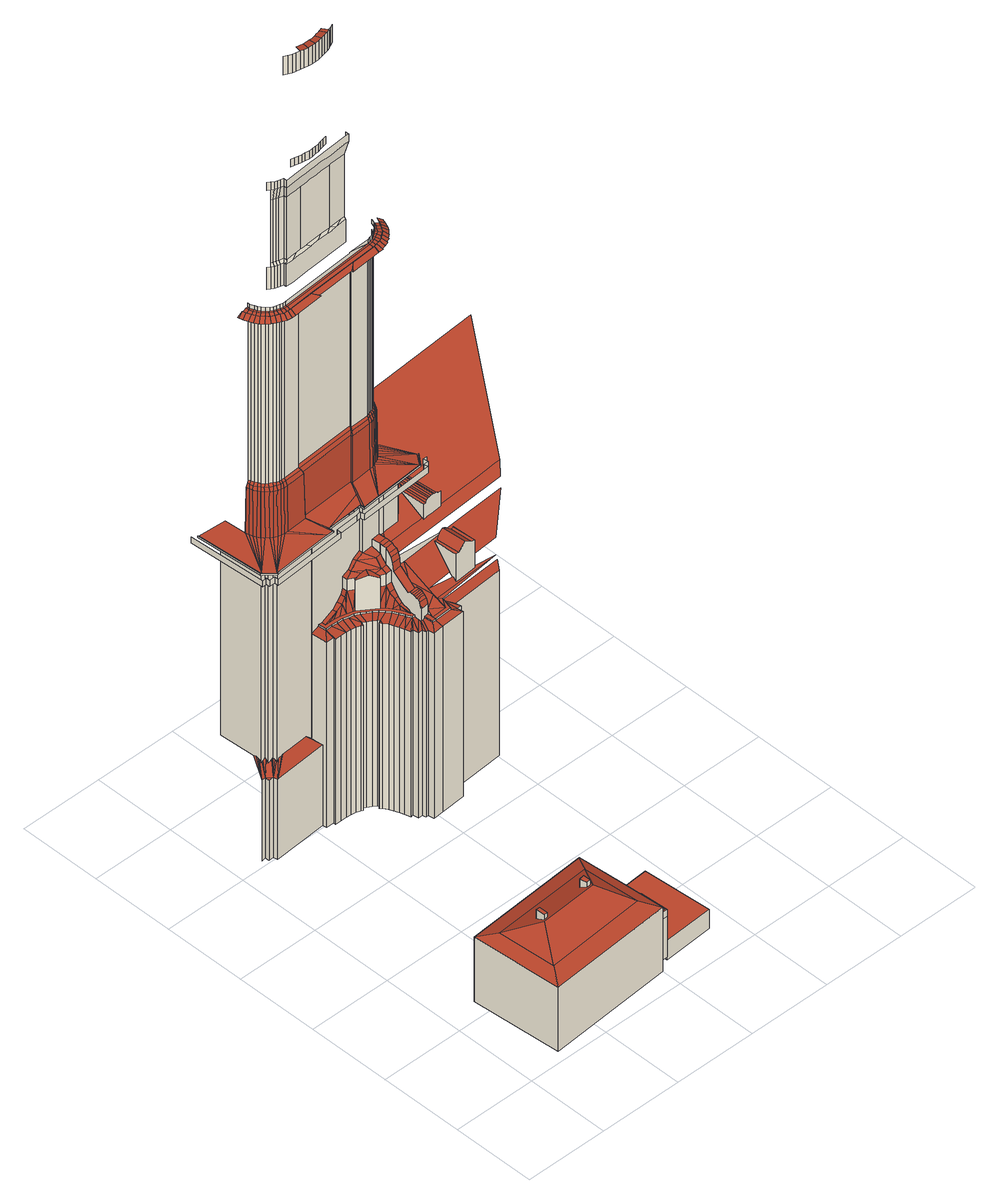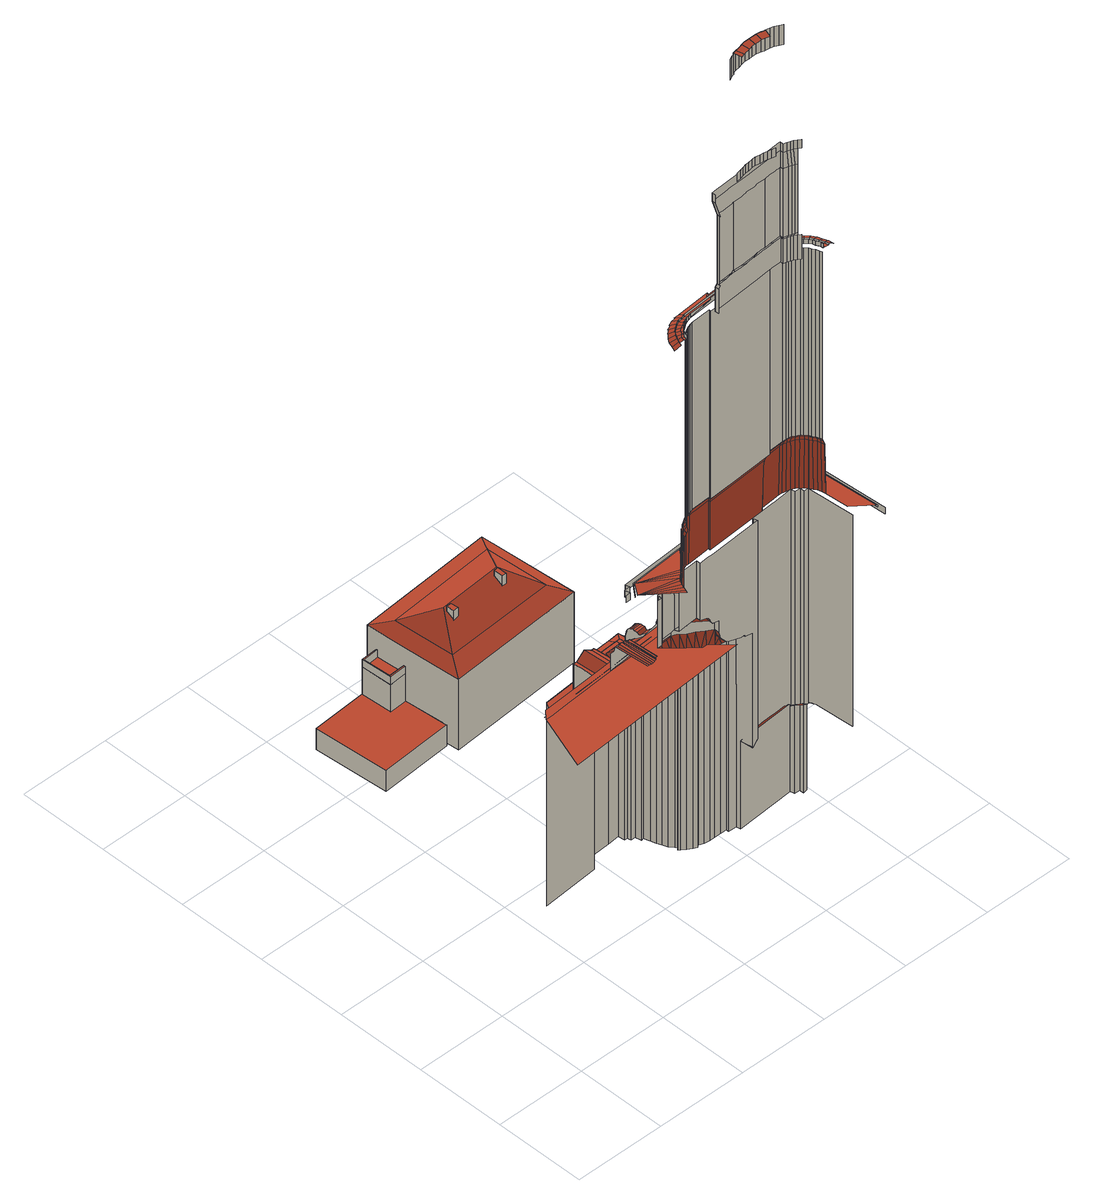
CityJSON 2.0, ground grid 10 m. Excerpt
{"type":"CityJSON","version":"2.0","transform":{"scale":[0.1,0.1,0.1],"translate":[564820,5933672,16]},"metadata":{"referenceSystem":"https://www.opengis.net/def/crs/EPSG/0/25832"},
"CityObjects":{
"building1":{"type":"Building","attributes":{"Grundfläche 2D":"3244.590595","Grundhöhe NN":"18.526"},"children":["building1-1","building1-2","building1-3"],"geometry":[{"type":"MultiSurface","lod":"3","boundaries":[[[0,1,2,3,4,5]],[[6,1,0,7]],[[8,6,7,9]],[[10,11,12,13,14,15]],[[3,16,17,4]],[[18,8,9,19]],[[20,21,10,15]],[[22,23,24,25]],[[23,26,27,24]],[[27,28,24]],[[26,29,28,27]],[[24,30,31,32,25]],[[33,25,32]],[[29,34,35,28]],[[36,25,33]],[[37,25,36]],[[38,39,40,24]],[[30,24,40]],[[41,42,43,44]],[[45,46,44,47]],[[38,24,48]],[[48,24,28,49,50]],[[51,52,31,30,40,39]],[[36,33,32,31,52,53,54,37]],[[35,55,56,57,28]],[[48,50,58,51,39,38]],[[59,60,61,28]],[[49,28,61]],[[62,28,57]],[[61,60,63,58,50]],[[59,28,62]],[[50,49,61]],[[64,65,66,67]],[[68,69,70]],[[71,72,65,64]],[[73,44,74]],[[41,44,73]],[[74,44,75]],[[76,77,72,71]],[[75,44,78]],[[68,67,66,69]],[[60,59,62,57,56,79,63]],[[55,35,80]],[[78,44,46]],[[80,35,81]],[[76,82,83,77]],[[65,84,85,66]],[[66,85,86,69]],[[72,87,84,65]],[[77,88,87,72]],[[89,90,85,84]],[[82,91,92,83]],[[90,93,86,85]],[[94,89,84,87]],[[83,95,88,77]],[[96,91,97]],[[98,94,87,88]],[[45,47,99]],[[96,97,100,92,91]],[[101,98,88,95]],[[92,102,95,83]],[[103,73,74,104,105,106]],[[106,107,41,73,103]],[[108,109,105,104,74,75,110]],[[111,41,107]],[[99,47,112]],[[109,108,113,114,105]],[[106,105,114,115]],[[75,78,116,117,108,110]],[[90,89,118,119]],[[93,90,119,120]],[[89,94,121,118]],[[107,106,115,122]],[[116,78,117]],[[123,101,95,102]],[[124,119,118,125]],[[94,98,126,121]],[[127,120,119,124]],[[108,117,128,113]],[[125,118,121,129]],[[100,130,102,92]],[[131,132,100,97]],[[133,117,78,46,134]],[[115,114,135,136]],[[121,126,137,129]],[[122,115,136,138]],[[114,113,139,135]],[[112,47,140]],[[98,101,141,126]],[[117,133,142,128]],[[136,135,143,144]],[[113,128,145,139]],[[138,136,144,146]],[[135,139,147,143]],[[139,145,148,147]],[[137,126,141,149]],[[150,151,133,134,46,45,152]],[[153,123,102,130]],[[128,142,154,145]],[[133,151,150,155,142]],[[101,123,156,141]],[[157,158,131,158]],[[145,154,159,148]],[[140,47,160]],[[132,161,130,100]],[[34,162,163,35]],[[149,141,156,164]],[[152,45,99,165,166,150]],[[142,155,167,154]],[[158,157,168,132,131]],[[150,166,169,155]],[[154,167,170,159]],[[123,153,171,156]],[[12,172,173,174,175,176,177,13]],[[178,153,130,161]],[[156,171,179,164]],[[155,169,180,167]],[[112,181,182,166,165,99]],[[167,180,183,170]],[[168,184,161,132]],[[182,185,169,166]],[[153,178,186,171]],[[56,55,80,81,187,188,189,190,191,192,193,79]],[[194,157,195]],[[194,195,196,168,157]],[[179,171,186,197]],[[169,185,198,180]],[[199,178,161,184]],[[180,198,200,183]],[[201,182,181,112,140,202]],[[178,199,203,186]],[[182,201,204,185]],[[47,205,160]],[[196,206,184,168]],[[186,203,207,197]],[[204,208,198,185]],[[187,81,35,163,189,188]],[[198,208,209,200]],[[210,199,184,206]],[[211,212,196,195]],[[213,214,215,204,201]],[[214,213,201,202,140,160,216]],[[199,210,217,203]],[[204,215,218,208]],[[207,203,217,219]],[[208,218,220,209]],[[216,160,214]],[[221,206,196,212]],[[222,210,206,221]],[[210,222,223,217]],[[214,224,225,215]],[[217,223,226,219]],[[215,225,227,218]],[[224,214,160,228,229]],[[218,227,230,220]],[[231,18,19,232]],[[160,205,228]],[[233,234,235,236]],[[237,238,225,224]],[[239,240,212,211]],[[241,242,243,244]],[[229,228,245,246,237,224]],[[225,238,247,227]],[[248,233,236,249]],[[250,241,244,251]],[[241,250,252,253]],[[249,236,254,255]],[[253,252,255,254]],[[256,248,249,257]],[[258,259,252,250]],[[258,250,251,260]],[[261,230,227,247]],[[257,249,255,262]],[[252,259,262,255]],[[263,256,257,264]],[[258,265,266,259]],[[265,258,260,267]],[[264,257,262,268]],[[259,266,268,262]],[[269,263,264,270]],[[271,269,270,272]],[[273,265,267,274]],[[265,273,275,276,266]],[[277,270,264,268,278]],[[190,279,280,191]],[[270,277,281,272]],[[266,276,275,277,278,268]],[[282,273,274,283]],[[284,285,279,190,189,163]],[[275,273,282,286]],[[247,287,288,261]],[[238,289,287,247]],[[275,286,281,277]],[[290,245,228,205,291]],[[292,289,238,237]],[[293,284,163,162,294,295]],[[296,237,246]],[[245,296,246]],[[237,296,297,292]],[[298,299,300,301,286,282]],[[294,302,303,295]],[[303,304,295]],[[245,290,291,305,306,296]],[[307,308,309,310]],[[302,311,312,303]],[[293,295,304,313]],[[312,304,303]],[[314,240,239]],[[315,306,305]],[[174,316,317,318,319,175]],[[320,281,286,301,300,321,322,323]],[[324,307,310,325]],[[311,326,327,312]],[[304,328,329,313]],[[330,231,232,331]],[[332,324,325,333]],[[327,334,335,304,312]],[[304,335,336,328]],[[337,338,339,340]],[[326,341,334,327]],[[342,332,333,343]],[[338,344,345,346,347,339]],[[348,349,350,351,352,353,321,300,299]],[[317,354,355,356,357,318]],[[358,359,360,342,343,361]],[[334,362,335]],[[363,364,365]],[[335,362,366,336]],[[345,367,368,346]],[[365,364,369,370]],[[341,371,372,334]],[[342,360,359,373,374,375,376]],[[222,377,378,223]],[[379,364,363]],[[380,381,314,381]],[[292,382,383,384,289]],[[373,359,358,385]],[[334,372,386,362]],[[367,387,388,368]],[[381,380,389,240,314]],[[390,391,296,306,315]],[[223,378,392,393,226]],[[362,386,394,366]],[[371,395,396,372]],[[397,330,331,398]],[[399,373,385,400]],[[279,285,284,293,313,329,370,369,401,402,403,404,405,406,407,408,409,410,411,280]],[[389,412,413,221,212,240]],[[387,414,415,388]],[[416,417,418,419,420,421,422,423,424,425,426,351,350,349,348,299,298,282,283,427]],[[391,428,382,292,297,296]],[[289,384,383,429,430,287]],[[372,396,431,386]],[[373,399,432,433,434,374]],[[379,435,436,364]],[[437,390,315]],[[395,438,439,396]],[[432,399,400,440]],[[351,426,441,442,352]],[[364,436,401,369]],[[415,414,443,444]],[[445,446,447,448,449,450,451,452,453,454,455,456,457,458,459,460,271,272,461]],[[462,436,435]],[[386,431,463,464,465,394]],[[396,439,466,431]],[[438,467,468,439]],[[468,466,439]],[[467,469,466,468]],[[470,432,440,471]],[[443,472,473,444]],[[474,475,476,477,322,321,353,352,442,441,478,479,480,481,482]],[[466,463,431]],[[462,483,436]],[[454,453,452,451,450,449,448,447,446,445,461,272,281,320,323,322,477,476,475,474,482,481,480,484,485,486,455]],[[356,355,487,488]],[[432,470,489,490,491,433]],[[436,483,402,401]],[[469,492,493,466]],[[494,495,462]],[[462,495,483]],[[466,493,496,463]],[[489,470,471,497]],[[473,472,498,499]],[[495,403,402,483]],[[500,397,398,501]],[[492,502,503,493]],[[464,463,496,504]],[[403,495,505,404]],[[506,507,508,500,501,509]],[[488,487,510,511]],[[494,512,495]],[[377,222,221,413]],[[498,513,514,499]],[[515,489,497,516]],[[502,517,518,503]],[[519,520,521,522]],[[512,494,523,524]],[[525,405,404,505]],[[496,493,503,526,527,528]],[[521,529,522]],[[489,515,530,531,532,533,490]],[[496,528,527,534,535,504]],[[536,519,522,529]],[[425,479,478,441,426]],[[520,537,538,521]],[[517,536,529,518]],[[511,510,539,540]],[[429,541,542,288,287,430]],[[518,543,526,503]],[[524,544,512]],[[537,545,546,538]],[[540,539,547,548]],[[530,515,516,549]],[[545,550,551,546]],[[514,513,552,553]],[[554,555,556,557]],[[558,544,524]],[[550,554,557,551]],[[505,559,560,561,525]],[[555,562,563,556]],[[366,394,465,464,504,535,534,564,565,566,567,568,569,570,571,572,573,574,575,576,577,578,579,580,581,582,583,584,585,586,587,588,589,590,591,558,524,523,494,462,435,379,363,365,370,329,328,336]],[[534,527,526,564]],[[529,592,543,518]],[[521,538,593,592,529]],[[562,594,595,563]],[[556,596,557]],[[557,597,551]],[[531,530,598,599,600,601]],[[594,602,603,595]],[[558,604,544]],[[546,605,593,538]],[[563,596,556]],[[553,552,606,607]],[[598,530,549,608]],[[591,604,558]],[[564,526,543,565]],[[437,609,610,390]],[[544,604,611,612,613,614,615,560,559,505,495,512]],[[616,389,380]],[[595,596,563]],[[406,405,525,617]],[[551,597,618,605,546]],[[602,619,620,603]],[[424,423,621,479,425]],[[565,543,592,566]],[[622,623,599,598,608,624]],[[619,625,626,620]],[[627,628,629,617,525]],[[591,611,604]],[[590,611,591]],[[625,630,631,626]],[[566,592,593,567]],[[557,596,597]],[[628,627,525,561,560,632,629]],[[633,634,391,390,610]],[[567,593,605,568]],[[635,407,406,617]],[[613,636,590,589,588]],[[590,636,613,612,611]],[[568,605,618,569]],[[626,637,638,639,620]],[[638,640,595,603,641]],[[630,642,643,631]],[[560,615,614,629,632]],[[644,623,622,645]],[[618,597,596,571,570,569]],[[423,646,621]],[[638,641,603,620,639]],[[595,640,638,647,596]],[[648,613,588]],[[587,649,648,588]],[[609,650,651,634,633,610]],[[617,652,635]],[[586,653,587]],[[571,596,647,572]],[[587,653,649]],[[585,653,586]],[[617,629,652]],[[637,626,631,654,655,638]],[[484,480,479,621,646,656,486,485]],[[634,657,658,382,428,391]],[[408,407,635,659]],[[584,653,585]],[[631,643,660,654]],[[661,662,507,506]],[[382,658,663,383]],[[572,647,638,573]],[[654,575,574,573,638,655]],[[383,663,664,429]],[[616,665,412,389]],[[575,654,660,576]],[[429,664,666,541]],[[422,421,656,646,423]],[[378,667,668]],[[649,669,670,671,672,648]],[[584,583,582,673,674,675,676,653]],[[649,653,676,675,670,669]],[[547,677,678,679,680,681,682,548]],[[683,684,614,613,685,686]],[[648,672,671,687,688,686,685,613]],[[689,690,691,692,629,614,684]],[[656,693,694,486]],[[692,695,696,697,652,629,692,691]],[[421,698,699,693,656]],[[700,701,702,703,704,705,706,707,708,709]],[[710,711,455,486,694]],[[712,665,616,665]],[[577,713,707]],[[663,714,715,664]],[[698,421,420,716]],[[717,718,719,720,635,652,697]],[[668,392,378]],[[671,670,675,674,673,582,581,580,579,578,577,707,706,705,703,702,701,700,709,721,722,723,724,683,686,688,687]],[[658,725,714,663]],[[726,456,455,711]],[[717,697,652,697,696]],[[719,727,728,729,659,635,720]],[[684,683,730]],[[689,684,730]],[[643,731,732,660]],[[642,733,731,643]],[[725,658,657,634,651,734]],[[696,695,692,691,735]],[[713,708,707]],[[724,723,722,721,709,736,683]],[[737,666,664,715]],[[576,660,732,738]],[[696,735,691,690,689,730,683,739,740,741,742,743,744,745,746,727,719,718,717]],[[708,736,709]],[[747,667,378]],[[748,713,577,576,738]],[[651,650,749]],[[712,412,665]],[[749,650,750]],[[727,746,751]],[[752,729,728,727,751]],[[712,753,754,412]],[[754,755,413,412]],[[756,736,708]],[[757,758,714,725]],[[713,759,708]],[[377,760,761,378]],[[758,762,715,714]],[[757,725,734,651,749,763]],[[715,762,764,737]],[[760,377,413,755]],[[747,378,761,765]],[[759,756,708]],[[766,767,753,767]],[[767,766,768,754,753]],[[757,769,770,758]],[[770,771,762,758]],[[762,771,772,764]],[[760,773,774,761]],[[775,776,732]],[[769,757,763,749,750,777]],[[713,748,759]],[[765,761,774,778]],[[738,732,776,748]],[[773,760,755,779]],[[779,755,754,768]],[[775,732,731]],[[650,780,750]],[[733,781,775,731]],[[771,782,783,772]],[[784,782,771,770]],[[785,786,784,770,769]],[[773,787,788,774]],[[786,785,769,777,750,789,790]],[[778,774,788,791]],[[792,793,768,766]],[[794,776,775]],[[787,773,779,795]],[[781,796,794,775]],[[795,779,768,793]],[[782,797,798,783]],[[799,797,782,784]],[[800,799,784,786]],[[787,801,802,788]],[[803,776,794]],[[804,805,752,751,806,807]],[[791,788,802,808]],[[800,786,790,789,809,810]],[[796,811,803,794]],[[801,787,795,812]],[[813,814,815,793,792]],[[797,816,817,798]],[[812,795,793,815]],[[799,818,816,797]],[[814,813,792,813]],[[819,820,818,799,800]],[[801,821,822,802]],[[808,802,822,823]],[[750,780,789]],[[820,819,800,810,809,824,825]],[[816,826,827,817]],[[818,828,826,816]],[[825,824,829,820]],[[821,801,812,830]],[[829,828,818,820]],[[789,780,809]],[[821,831,832,822]],[[823,822,832,833]],[[830,812,815,834]],[[835,836,834,815,814]],[[837,828,829]],[[838,839,840,739,683,736]],[[836,835,814,835]],[[837,829,824,841,842]],[[826,843,844,827]],[[828,845,843,826]],[[832,846,847,833]],[[842,841,837]],[[809,780,824]],[[831,848,846,832]],[[849,845,828,837]],[[831,821,830,850]],[[850,830,834,851]],[[845,852,853,843]],[[849,837,841,854,855]],[[846,856,857,847]],[[858,859,851,834,836]],[[855,854,860,849]],[[805,804,861,862]],[[848,863,856,846]],[[860,864,852,845,849]],[[859,858,836,858]],[[848,831,850,865]],[[864,860,854,866,867]],[[865,850,851,868]],[[824,869,841]],[[862,861,870,871]],[[872,868,851,859]],[[863,848,865,873]],[[841,869,854]],[[780,869,824]],[[873,865,868,874]],[[871,870,875,876]],[[854,869,866]],[[877,874,868,872]],[[866,869,878]],[[876,875,879,880]],[[878,869,881]],[[882,883,874,877]],[[803,884,885,776]],[[811,886,884,803]],[[887,662,661,888]],[[679,889,890,680]],[[891,756,759,892,893]],[[894,887,888,895]],[[896,897,898,899,900,901,902]],[[903,894,895,904]],[[759,748,892]],[[745,744,743,742,741,905,906,907,908,909,901,910,911,912]],[[913,900,899,898,897,914,915]],[[916,903,904,917]],[[806,751,746,745,912,911,910,901,909,908,907,906,918,919,920,921,922,923,924,879,875,870,861,804,807]],[[925,913,915,914,926,927,928]],[[929,930,931,928,927,926]],[[932,933,934,935,840,936,937,839,838,736,756,938]],[[839,937,840]],[[939,940,930,929]],[[926,914,897,896,941,942,943,944,945,946,947,948,949,950,951,952,953,954,955,956,939,929]],[[940,939,956,957]],[[958,957,956,955]],[[959,958,955,954]],[[960,959,954,953]]],"semantics":{"surfaces":[{"type":"WallSurface"},{"type":"RoofSurface"}],"values":[0,0,0,0,0,0,0,0,0,1,0,1,1,0,1,1,1,1,1,1,1,1,0,0,1,0,1,1,1,0,1,0,1,1,1,1,1,1,1,1,1,0,1,1,1,1,0,0,0,0,1,1,1,1,0,0,1,1,1,1,0,1,1,1,1,1,1,1,1,1,1,1,1,1,1,0,1,0,1,0,0,1,1,1,0,1,1,1,1,1,0,1,0,0,0,0,1,1,1,1,1,0,0,1,0,0,0,1,1,1,1,0,1,0,1,0,1,1,0,0,1,1,0,0,1,0,1,1,0,1,1,1,1,0,0,1,1,0,1,1,1,1,1,1,0,0,1,0,1,1,1,0,1,1,0,0,1,0,1,1,0,1,1,0,0,0,0,0,0,0,0,0,0,0,0,0,0,0,0,0,0,0,0,0,0,0,0,0,1,0,0,1,0,1,1,0,1,1,1,0,0,1,1,0,0,1,1,1,1,0,0,0,0,0,0,0,1,0,0,0,0,0,0,0,0,1,1,0,0,1,0,1,1,1,0,1,0,1,0,1,1,0,0,0,0,0,0,0,0,0,1,1,1,1,1,1,0,0,0,1,0,0,1,0,1,0,1,0,0,0,0,1,1,0,0,1,1,0,1,1,1,0,0,1,0,0,0,0,0,0,1,1,0,0,0,0,1,1,1,1,1,0,0,0,0,0,0,0,1,1,0,0,0,0,0,0,1,0,1,0,1,0,1,1,0,1,1,1,0,1,1,1,0,0,1,0,1,0,1,1,1,1,0,0,0,0,0,1,1,1,0,0,1,1,1,0,1,1,1,0,1,1,0,1,0,0,0,1,1,1,1,1,1,1,0,1,1,1,1,0,1,0,1,1,0,1,0,0,1,1,0,0,0,0,1,1,1,0,0,1,1,0,1,0,1,0,0,1,1,0,1,0,0,1,0,1,0,1,1,1,0,1,1,1,1,0,0,0,1,0,1,1,1,1,1,0,1,0,1,1,1,1,1,1,0,1,0,1,0,1,1,1,0,1,1,1,1,0,0,1,0,1,1,0,0,1,1,1,1,0,1,1,1,0,0,0,1,1,1,1,0,0,1,0,1,1,0,0,1,0,1,1,0,1,1,0,1,1,1,1,1,1,0,0,1,1,0,0,1,0,1,0,1,1,1,1,1,0,1,1,0,1,1,0,1,1,0,1,1,0,1,0,1,1,1,1,0,0,1,1,1,0,1,1,1,0,0,0,1,0,0,0,1,1,1,0,1,1,1,1,0,1,0,1,1,1,1]}}]},
"building1-1":{"type":"BuildingInstallation","parents":["building1"],"geometry":[{"type":"MultiSurface","lod":"3","boundaries":[[[627,561,559,961,962,963]],[[615,632,628,963,962,964,965,966]],[[512,523,961,559]],[[961,523,967,964,962]],[[636,612,615,966,965,964,967,589]]],"semantics":{"surfaces":[{"type":"RoofSurface"},{"type":"WallSurface"}],"values":[0,0,1,1,1]}}]},
"building1-2":{"type":"BuildingInstallation","parents":["building1"],"geometry":[{"type":"MultiSurface","lod":"3","boundaries":[[[968,728,969,970]],[[970,971,972,973,974,975,976,977,968]],[[974,978,979,975]],[[978,980,981,982,983,984,979]],[[982,981,985,986]],[[987,988,986,985]],[[987,989,990,988]],[[991,992,993,994,990,989]],[[992,995,996,997,993]],[[998,997,996,999,1000,1001]],[[1000,999,1002,1003,1001]],[[1002,1004,1005,1006,1003]],[[1006,1005,1007,1008,1009]],[[1009,1008,1007,1010,1011,1012]],[[1013,1014,1015,1016,1017,1018,1019]],[[1020,1018,1017]],[[1021,1016,1015,1014,1012,1011,1010]],[[728,727,719,720,969]],[[720,1022,969]],[[969,1022,1023,971,970]],[[972,971,1023,697]],[[692,978,974,973,972,697,695,1024]],[[684,685,1025,1026,672,669,676,1027,1028,583,572,647,1029,1030,640,641,639,1020,1017,1021,1010,1007,1005,1004,1002,999,996,995,992,991,989,987,985,981,980,978,692,1031]],[[1017,1016,1021]],[[1020,639,637,655,574,578,707,1013,1019,1018]],[[688,686,683,986,988,990,994,993,997,998,1001,1003,1006,1009,1012,1014,1013,707,578,579,580,581,582,673,674,675,670,671,687]],[[739,986,683,686,683]],[[986,739,683,730,689,690,691,735,696,717,718,719,727,728,968,977,976,975,979,984,983,982]]],"semantics":{"surfaces":[{"type":"RoofSurface"},{"type":"WallSurface"}],"values":[0,0,0,0,0,0,0,0,0,0,0,0,0,0,0,0,0,1,1,1,1,1,1,1,1,1,1,1]}}]},
"building1-3":{"type":"BuildingInstallation","parents":["building1"],"geometry":[{"type":"MultiSurface","lod":"3","boundaries":[[[1032,1033,1034,1035,1036,1037]],[[1037,1036,1038,1039,838]],[[1040,1041,1039,1038,1042,1043,935,1044,1045]],[[1043,1042,1046,1047,1048]],[[891,1049,1035,1034,1033,1032,1050,938]],[[1049,1051,1052,1046,1042,1038,1036,1035]],[[893,932,936,1048,1047,1046,1052]],[[1044,935,840,1040,1045]],[[937,1041,1040,840]],[[839,838,1039,1041,937]]],"semantics":{"surfaces":[{"type":"RoofSurface"},{"type":"WallSurface"}],"values":[0,0,0,0,1,1,1,1,1,1]}}]},
"building2":{"type":"Building","attributes":{"Grundfläche 2D":"171.970885","Grundhöhe NN":"16.874"},"children":["building2-1","building2-2","building2-3"],"geometry":[{"type":"Solid","lod":"3","boundaries":[[[[1053,1054,1055,1056,1057,1058]],[[1059,1060,1061,1062]],[[1063,1059,1062,1064]],[[1065,1066,1061,1060]],[[1065,1067,1068,1063,1064,1066]],[[1069,1070,1064,1062]],[[1070,1069,1061,1066]],[[1070,1066,1064]],[[1069,1062,1061]],[[1055,1054,1071,1072]],[[1056,1055,1072,1073]],[[1057,1056,1073,1074]],[[1060,1059,1075,1076]],[[1065,1060,1076,1077]],[[1054,1053,1058,1057,1074,1078,1079,1063,1068,1067,1065,1077,1071]],[[1059,1063,1079,1075]],[[1071,1077,1076,1075,1079,1078,1074,1073,1072]]]],"semantics":{"surfaces":[{"type":"RoofSurface"},{"type":"WallSurface"},{"type":"GroundSurface"}],"values":[[0,0,0,0,0,0,0,0,0,1,1,1,1,1,1,1,2]]}}]},
"building2-1":{"type":"BuildingInstallation","parents":["building2"],"geometry":[{"type":"MultiSurface","lod":"3","boundaries":[[[1080,1081,1082,1083,1084,1085,1086,1087]],[[1057,1058,1080,1087]],[[1058,1088,1081,1080]],[[1082,1081,1088,1089]],[[1089,1053,1083,1082]],[[1053,1054,1084,1083]],[[1054,1055,1085,1084]],[[1055,1056,1086,1085]],[[1056,1057,1087,1086]]],"semantics":{"surfaces":[{"type":"RoofSurface"},{"type":"WallSurface"}],"values":[0,1,1,1,1,1,1,1,1]}}]},
"building2-2":{"type":"BuildingInstallation","parents":["building2"],"geometry":[{"type":"MultiSurface","lod":"3","boundaries":[[[1090,1091,1092,1093]],[[1093,1092,1094,1095]],[[1090,1093,1095,1096]],[[1091,1090,1096,1097]],[[1092,1091,1097,1094]]],"semantics":{"surfaces":[{"type":"RoofSurface"},{"type":"WallSurface"}],"values":[0,1,1,1,1]}}]},
"building2-3":{"type":"BuildingInstallation","parents":["building2"],"geometry":[{"type":"MultiSurface","lod":"3","boundaries":[[[1098,1099,1100,1101]],[[1101,1100,1102,1103]],[[1101,1103,1104,1098]],[[1104,1105,1099,1098]],[[1105,1102,1100,1099]]],"semantics":{"surfaces":[{"type":"RoofSurface"},{"type":"WallSurface"}],"values":[0,1,1,1,1]}}]},
"building3":{"type":"Building","attributes":{"Grundfläche 2D":"58.184136","Grundhöhe NN":"16.509"},"geometry":[{"type":"Solid","lod":"3","boundaries":[[[[1106,1107,1108,1109,1110,1111]],[[1112,1113,1109,1108]],[[1113,1114,1110,1109]],[[1114,1115,1111,1110]],[[1115,1116,1106,1111]],[[1116,1117,1107,1106]],[[1117,1112,1108,1107]],[[1113,1112,1117,1116,1115,1114]]]],"semantics":{"surfaces":[{"type":"RoofSurface"},{"type":"WallSurface"},{"type":"GroundSurface"}],"values":[[0,1,1,1,1,1,1,2]]}}]}
},
"vertices":[
[13,381,397],[13,381,405],[12,380,405],[8,380,405],[8,380,397],[12,380,397],[13,376,405],[13,376,397],[20,376,405],[20,376,397],[12,387,405],[13,386,405],[24,376,405],[24,376,407],[13,386,407],[12,387,407],[2,473,405],[2,473,397],[20,371,405],[20,371,397],[6,468,407],[6,468,405],[18,391,25],[23,392,25],[23,392,130],[18,391,130],[23,387,25],[23,387,130],[29,387,130],[29,387,25],[28,402,141],[27,402,141],[27,404,143],[27,406,144],[30,382,25],[30,382,130],[27,409,145],[26,411,145],[32,401,143],[32,402,144],[30,402,142],[35,432,416],[33,458,416],[7,467,407],[13,387,407],[47,411,416],[44,414,416],[24,377,407],[32,400,143],[36,397,142],[32,397,140],[32,402,397],[27,402,397],[23,454,397],[23,454,145],[42,393,144],[39,392,140],[39,393,140],[32,397,397],[38,397,143],[38,397,144],[37,397,143],[39,395,142],[38,397,397],[27,420,706],[33,422,710],[31,427,710],[25,425,706],[24,430,706],[30,431,710],[24,431,706],[29,415,706],[35,418,710],[36,428,416],[37,424,416],[39,421,416],[32,410,706],[37,414,710],[41,417,416],[39,392,397],[45,393,144],[47,393,145],[36,406,706],[41,411,710],[33,422,708],[31,427,708],[30,431,708],[35,418,708],[37,414,708],[37,424,710],[36,428,710],[40,402,706],[44,407,710],[36,432,710],[39,421,710],[41,411,708],[41,402,706],[45,399,706],[41,417,710],[50,409,416],[48,405,710],[44,414,710],[44,407,708],[37,428,468],[38,425,468],[38,425,475],[37,428,475],[36,432,475],[40,421,475],[38,424,475],[40,421,468],[36,432,468],[54,407,416],[41,422,480],[39,425,480],[38,429,480],[42,418,468],[42,418,475],[40,425,710],[38,429,710],[38,432,710],[41,422,710],[38,432,480],[47,412,710],[38,429,715],[40,425,715],[43,419,710],[38,432,715],[43,419,480],[41,422,715],[48,405,708],[50,397,706],[53,403,710],[44,415,475],[44,415,468],[41,426,483],[40,429,483],[43,419,715],[39,432,483],[43,423,483],[58,406,416],[46,416,710],[45,416,480],[41,426,706],[40,429,706],[44,420,483],[39,432,706],[43,423,706],[44,420,706],[46,416,715],[48,412,475],[45,414,475],[47,412,468],[51,409,710],[47,417,483],[48,413,480],[49,413,710],[55,395,706],[51,397,706],[47,417,706],[62,405,416],[53,403,708],[95,387,25],[95,387,130],[49,413,715],[51,410,468],[51,410,475],[49,415,483],[57,401,710],[52,411,480],[49,415,706],[52,411,710],[30,377,405],[96,382,405],[105,382,405],[105,382,407],[96,382,407],[30,377,407],[54,408,710],[52,411,715],[53,413,483],[54,408,468],[55,408,475],[53,413,706],[57,401,708],[55,410,480],[55,410,710],[61,394,145],[62,394,145],[81,395,145],[89,396,137],[89,396,397],[62,394,397],[61,394,397],[56,395,706],[61,394,706],[62,401,710],[55,410,715],[56,411,483],[58,407,710],[56,411,706],[58,407,475],[58,407,468],[59,409,710],[59,408,480],[97,382,407],[62,401,708],[59,409,715],[59,410,483],[59,410,706],[62,406,710],[66,394,706],[66,401,710],[59,407,475],[62,406,475],[62,408,480],[62,406,468],[62,408,710],[62,410,483],[62,408,715],[62,410,706],[66,401,708],[66,406,710],[66,408,710],[66,406,475],[66,408,480],[66,408,715],[66,410,483],[66,405,416],[66,406,468],[66,410,706],[110,377,405],[110,377,397],[67,430,856],[64,432,856],[64,432,846],[67,430,846],[90,408,475],[88,409,480],[103,397,706],[95,403,710],[68,431,744],[65,433,744],[65,433,715],[68,431,715],[91,407,416],[90,408,468],[86,411,483],[70,428,856],[70,428,846],[71,429,744],[71,429,715],[71,431,748],[69,432,748],[69,432,830],[71,431,830],[73,427,856],[73,427,846],[74,428,744],[74,430,748],[74,428,715],[86,411,706],[74,430,830],[76,426,856],[76,426,846],[77,427,744],[77,429,748],[77,427,715],[77,429,830],[80,425,856],[80,425,846],[80,421,856],[80,421,846],[81,426,744],[81,426,715],[83,428,748],[81,428,748],[83,428,830],[81,428,830],[88,401,137],[88,401,397],[83,424,830],[81,423,744],[81,423,715],[94,401,130],[90,401,135],[83,424,748],[86,414,483],[86,414,706],[88,412,480],[101,388,409],[104,383,407],[89,410,475],[94,401,267],[96,382,25],[96,382,267],[91,410,416],[90,410,468],[83,423,744],[90,423,744],[96,425,748],[90,425,748],[105,382,25],[105,382,267],[105,392,270],[104,388,407],[103,390,408],[90,430,1007],[86,432,1007],[86,432,983],[90,430,983],[105,379,25],[105,379,267],[104,402,270],[103,399,706],[105,388,407],[105,385,405],[105,387,405],[105,387,407],[105,385,407],[90,425,830],[103,426,748],[103,426,830],[96,425,830],[94,428,1007],[94,428,983],[112,379,25],[112,379,267],[105,392,272],[104,402,272],[110,382,405],[110,382,397],[98,427,1007],[98,427,983],[119,379,267],[113,393,270],[113,393,272],[96,432,856],[100,431,856],[100,431,866],[96,432,866],[119,379,25],[103,426,1007],[103,426,983],[101,431,856],[104,430,856],[104,430,866],[101,431,866],[99,424,744],[104,424,744],[112,425,744],[117,425,744],[112,426,748],[106,426,748],[113,388,405],[133,389,405],[133,389,407],[113,388,407],[107,425,983],[107,425,1007],[104,426,1007],[104,426,983],[120,392,270],[113,397,272],[125,398,278],[109,397,272],[120,392,272],[108,429,856],[108,429,866],[124,403,278],[109,402,272],[125,379,25],[125,379,267],[112,424,1007],[113,432,1006],[109,433,1006],[105,434,1006],[185,414,710],[185,416,710],[120,397,272],[149,402,706],[105,399,706],[160,415,475],[162,417,480],[90,412,480],[112,424,983],[127,392,270],[112,429,856],[112,429,866],[156,407,710],[154,401,411],[159,414,416],[159,415,715],[158,414,715],[127,392,272],[131,378,25],[131,378,267],[138,384,405],[138,384,397],[117,424,1007],[117,424,983],[131,404,283],[136,404,290],[138,404,297],[138,404,312],[147,405,315],[153,405,325],[163,406,329],[163,406,397],[153,405,397],[147,405,397],[90,401,397],[186,409,710],[186,409,708],[117,428,856],[117,428,866],[90,423,715],[104,424,715],[112,425,715],[117,425,715],[167,429,715],[167,429,744],[166,429,744],[153,428,744],[147,427,744],[140,427,744],[126,426,744],[83,423,715],[160,415,468],[163,419,483],[159,419,483],[133,390,270],[121,424,1007],[121,432,1006],[117,432,1006],[127,396,272],[132,398,283],[150,391,407],[136,376,25],[136,376,267],[121,424,983],[134,428,748],[117,427,748],[121,428,856],[121,428,866],[95,422,846],[103,423,846],[109,423,846],[117,424,846],[121,424,846],[130,425,846],[139,425,846],[144,425,846],[153,426,846],[166,427,846],[169,427,846],[169,427,856],[166,427,856],[121,424,856],[117,424,856],[81,421,856],[81,421,846],[134,394,272],[139,389,270],[139,389,272],[133,390,272],[139,378,268],[138,375,25],[138,375,267],[139,378,25],[126,424,1007],[126,424,983],[126,429,856],[126,429,866],[126,427,830],[117,427,830],[112,426,830],[106,426,830],[142,428,748],[144,428,748],[144,428,830],[142,428,830],[134,428,830],[136,398,290],[147,429,830],[161,430,830],[166,430,830],[139,389,405],[139,389,407],[131,425,1007],[129,433,1006],[125,432,1006],[143,376,25],[143,376,268],[141,392,272],[138,398,297],[145,386,270],[131,425,983],[130,429,856],[130,429,866],[144,385,405],[144,385,397],[148,373,25],[148,373,268],[145,386,272],[138,398,312],[145,380,397],[145,380,405],[144,383,405],[144,383,397],[145,390,405],[145,390,407],[145,394,297],[134,430,856],[134,430,866],[135,426,1007],[135,426,983],[152,370,25],[152,370,268],[151,366,25],[153,364,25],[153,364,267],[151,366,267],[143,391,272],[147,390,272],[147,401,315],[155,380,270],[150,383,270],[147,385,270],[154,368,268],[140,427,1007],[137,435,1006],[134,434,1006],[133,434,1006],[150,383,272],[147,385,272],[154,368,25],[157,359,25],[157,359,267],[149,390,405],[149,390,407],[163,419,706],[159,419,706],[160,376,270],[152,389,297],[159,354,25],[159,354,267],[149,385,405],[149,385,407],[140,427,983],[161,349,25],[161,349,267],[138,431,856],[138,431,866],[163,343,25],[165,336,25],[165,336,267],[163,343,267],[152,387,272],[145,394,312],[159,385,312],[152,394,314],[168,337,25],[168,337,267],[155,380,272],[160,376,272],[164,371,272],[168,366,272],[171,360,272],[174,354,272],[174,353,272],[177,347,272],[180,347,272],[185,347,272],[186,339,272],[187,329,272],[191,329,272],[191,333,272],[191,340,272],[190,341,272],[190,349,272],[190,351,272],[190,352,272],[180,351,272],[179,351,272],[178,355,272],[175,362,272],[171,368,272],[167,374,272],[163,378,272],[162,379,272],[158,383,272],[164,371,270],[168,366,270],[169,330,25],[169,330,267],[177,347,270],[174,353,270],[144,428,1007],[144,429,1007],[141,436,1006],[138,435,1006],[174,330,25],[174,330,267],[159,385,297],[171,360,270],[143,432,856],[143,432,866],[144,428,983],[150,386,407],[155,400,412],[164,381,297],[165,380,297],[171,377,297],[171,377,312],[165,380,312],[149,400,706],[154,401,325],[174,354,270],[175,326,25],[175,326,267],[147,429,748],[148,430,983],[148,430,1007],[144,429,983],[178,326,25],[178,326,267],[157,393,315],[161,390,315],[171,383,315],[179,319,25],[179,319,267],[164,384,313],[156,402,412],[159,412,416],[163,401,329],[164,378,276],[183,339,269],[185,347,270],[181,339,269],[181,342,269],[181,340,269],[192,320,25],[192,320,267],[152,432,1007],[152,432,983],[161,430,748],[180,347,270],[172,373,290],[174,368,283],[171,388,407],[185,414,416],[170,390,325],[175,363,278],[187,329,270],[186,339,270],[166,430,748],[160,413,468],[160,413,475],[163,401,397],[191,329,270],[236,386,397],[236,386,405],[162,415,480],[163,417,483],[186,403,706],[163,417,706],[161,415,715],[160,415,715],[179,369,283],[188,369,283],[188,374,290],[178,373,290],[190,354,273],[189,356,275],[189,364,278],[179,364,278],[170,387,405],[171,387,405],[231,391,405],[231,391,407],[171,387,407],[170,387,407],[188,378,312],[178,377,312],[178,377,297],[188,378,297],[188,375,291],[188,376,294],[188,381,313],[187,383,314],[187,385,315],[178,384,315],[166,433,748],[166,433,830],[177,390,323],[187,391,325],[177,391,325],[167,433,744],[166,434,748],[190,352,289],[190,351,289],[190,349,287],[190,347,285],[190,345,283],[190,343,281],[190,341,280],[191,340,278],[205,347,283],[189,364,300],[166,434,830],[169,431,846],[187,403,706],[209,334,272],[185,416,480],[185,418,483],[167,433,715],[187,393,325],[187,394,326],[186,403,329],[176,402,329],[188,369,305],[188,374,309],[188,375,309],[188,376,310],[185,415,475],[169,431,856],[186,403,335],[186,403,338],[186,403,397],[188,380,313],[221,322,267],[212,330,270],[221,322,25],[185,415,468],[187,389,322],[196,378,312],[185,418,706],[212,330,272],[188,378,324],[188,380,324],[188,381,324],[187,383,325],[187,385,325],[187,389,327],[187,393,329],[187,394,329],[185,416,715],[216,345,272],[189,414,416],[193,416,416],[192,403,335],[192,403,397],[192,403,706],[190,410,710],[190,410,708],[208,357,282],[189,415,475],[188,417,480],[212,349,272],[189,415,710],[188,417,710],[188,419,483],[189,415,468],[188,419,706],[188,417,715],[197,405,706],[192,404,706],[195,411,710],[192,416,475],[192,418,480],[191,420,483],[191,420,706],[193,416,710],[192,418,710],[220,329,267],[216,345,270],[192,416,468],[192,418,715],[195,411,708],[230,392,407],[220,329,25],[194,421,483],[194,421,706],[195,419,480],[193,417,475],[196,418,475],[196,418,710],[195,420,710],[196,417,416],[196,418,468],[195,420,715],[202,407,706],[199,413,710],[225,329,267],[199,413,708],[225,329,25],[197,423,483],[197,423,706],[198,421,480],[199,420,475],[200,420,710],[198,422,710],[224,335,267],[214,405,335],[214,405,397],[197,404,335],[202,404,335],[198,422,715],[200,419,416],[199,420,468],[224,335,25],[203,416,708],[202,408,706],[207,410,706],[203,416,710],[200,425,483],[200,425,706],[201,424,480],[199,421,475],[202,423,475],[203,422,710],[201,424,710],[201,424,715],[203,422,416],[202,423,468],[202,428,483],[202,428,706],[204,427,480],[203,423,475],[207,419,708],[205,426,710],[204,427,710],[204,427,715],[207,419,710],[207,411,706],[211,414,706],[205,426,475],[245,382,312],[252,382,312],[254,383,312],[206,425,416],[205,426,468],[204,431,483],[204,431,706],[206,430,480],[206,430,710],[206,430,715],[208,429,710],[207,429,475],[210,423,708],[210,423,710],[207,434,480],[206,434,483],[208,429,416],[207,429,468],[207,434,710],[207,434,715],[211,415,706],[215,419,706],[207,430,475],[214,410,338],[214,410,397],[209,433,710],[209,433,475],[212,427,708],[210,433,416],[209,433,468],[212,427,710],[239,405,407],[219,410,338],[219,410,397],[218,423,706],[214,431,708],[214,431,710],[219,415,341],[219,415,397],[220,429,706],[211,437,416],[224,415,341],[224,415,397],[212,440,416],[222,434,706],[216,436,710],[287,340,267],[294,350,270],[287,340,25],[235,391,405],[235,391,397],[241,404,405],[241,404,407],[240,356,278],[296,354,272],[268,355,275],[241,391,405],[241,391,397],[239,395,328],[239,395,348],[239,396,348],[239,397,348],[237,428,348],[239,397,329],[239,396,329],[240,397,405],[240,397,397],[338,391,324],[350,404,329],[343,404,329],[319,402,329],[263,398,329],[235,396,329],[233,396,329],[227,396,329],[240,428,348],[242,395,348],[242,404,348],[245,397,405],[245,397,397],[423,519,397],[213,504,397],[215,470,375],[215,468,374],[220,468,374],[223,429,349],[223,424,346],[241,430,349],[244,396,350],[243,404,350],[241,430,350],[246,396,351],[243,432,351],[242,431,350],[267,362,281],[307,365,281],[336,388,312],[259,383,312],[267,370,292],[254,382,312],[240,360,282],[248,396,351],[245,434,351],[242,395,328],[244,396,328],[246,396,328],[250,396,328],[253,396,328],[257,396,328],[259,397,328],[260,397,328],[264,397,328],[264,397,348],[260,397,348],[259,397,350],[257,396,351],[255,396,351],[253,396,352],[250,396,352],[248,434,352],[250,435,352],[252,434,351],[254,433,351],
[143,391,312],[154,384,316],[159,392,316],[163,377,312],[163,378,312],[164,378,312],[163,377,272],
[187,394,338],[176,402,338],[177,393,338],[177,392,338],[177,391,338],[177,390,338],[177,388,338],[187,389,338],[187,391,338],[187,393,338],[178,384,337],[187,385,337],[178,382,335],[178,380,333],[188,380,333],[188,381,333],[187,383,335],[178,377,329],[188,378,329],[178,375,323],[188,376,323],[178,374,313],[188,375,313],[178,373,313],[180,356,295],[189,356,295],[188,374,313],[180,354,297],[180,353,298],[190,354,298],[190,352,298],[180,351,298],[185,351,298],[190,351,298],[180,348,298],[190,349,298],[180,347,297],[180,346,297],[190,347,297],[180,344,296],[186,345,296],[190,345,296],[181,342,295],[186,343,295],[190,343,295],[191,340,285],[190,341,292],[186,341,292],[181,341,292],[181,340,289],[183,339,285],[186,339,285],[181,339,285],[181,342,294],[176,402,328],[177,392,325],[177,388,322],[178,375,294],[178,374,291],[180,354,274],[180,353,273],[180,346,270],[180,344,270],[178,382,314],
[239,380,310],[240,360,310],[240,356,310],[241,352,310],[244,352,310],[242,380,310],[254,353,317],[252,382,317],[254,383,315],[254,382,316],[264,354,310],[262,381,310],[257,383,314],[255,383,315],[268,354,310],[267,362,310],[266,382,310],[241,352,274],[239,373,300],[244,352,274],[268,354,274],
[196,33,62],[196,32,62],[215,33,62],[213,67,62],[194,66,62],[194,64,62],[37,117,93],[45,9,93],[58,29,100],[53,99,100],[189,128,93],[176,107,100],[197,21,93],[181,39,100],[194,64,93],[190,114,93],[82,66,118],[152,71,118],[196,32,9],[215,33,9],[213,67,9],[194,66,9],[37,117,9],[45,9,9],[197,21,9],[190,114,9],[189,128,9],
[194,64,71],[212,65,71],[214,35,71],[196,33,71],[196,32,71],[215,33,71],[213,67,71],[194,66,71],[212,65,62],[214,35,62],
[152,75,122],[152,84,122],[146,83,122],[147,75,122],[146,83,111],[147,75,115],[152,75,116],[152,84,111],
[90,71,122],[90,81,122],[85,81,122],[85,70,122],[85,81,110],[85,70,115],[90,71,115],[90,81,110],
[275,37,30],[269,119,30],[190,114,30],[194,66,30],[213,67,30],[215,33,30],[190,114,5],[194,66,5],[213,67,5],[215,33,5],[275,37,5],[269,119,5]
]}
